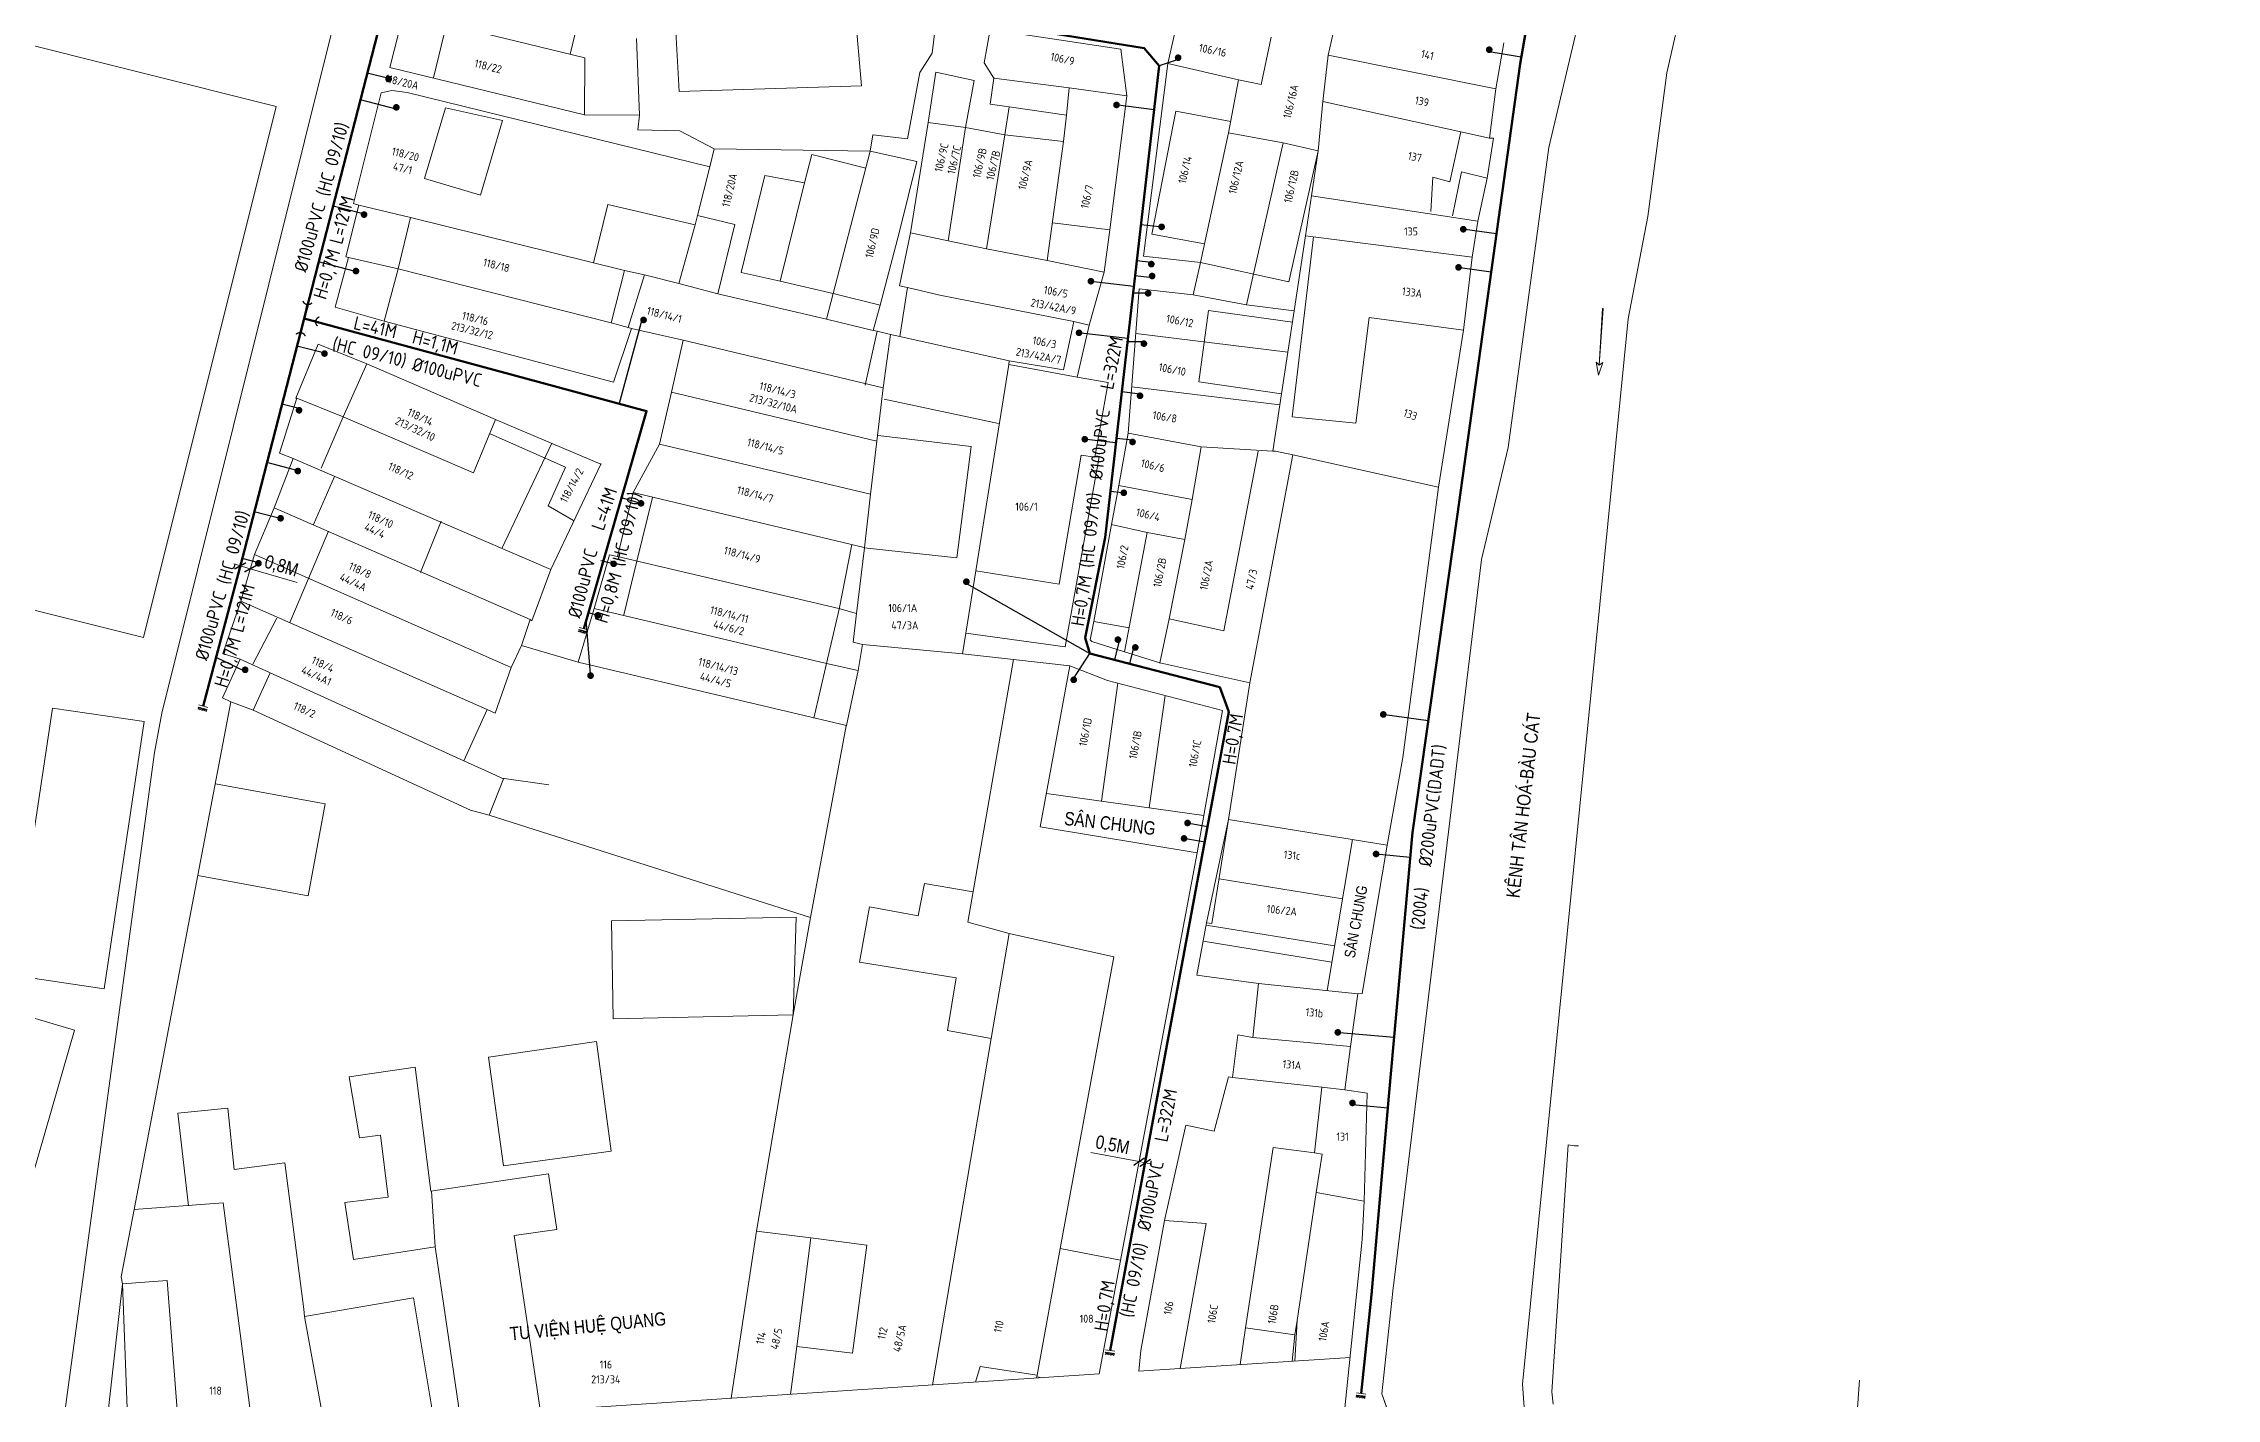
# Model space of a CAD drawing. Header units: inches. Extents: x 595615 to 1194060, y 1190840 to 2385448.
# Drawn here: x 596549 to 596712, y 1191117.7 to 1191219.3 of the extents above; entities that cross this region are included whole.
import ezdxf
from ezdxf.enums import TextEntityAlignment as Align

# ---------------------------------------------------------------- set-up
doc = ezdxf.new("R2010")
doc.units = ezdxf.units.IN
doc.header["$MEASUREMENT"] = 0
doc.layers.get('Defpoints').update_dxf_attribs({"color": 1})
for name, color, linetype, lineweight in [('Chitiet', 4, 'Continuous', 9), ('DN 100 uPVC', 4, 'Continuous', 50), ('DN 25 PE', 40, 'Continuous', 30), ('DOSAU', 2, 'Continuous', 20), ('DUONG CACH LE', 112, 'Continuous', 5), ('NAM-CDAI', 220, 'Continuous', 25), ('Nen_HTHANH-TP', 9, 'Continuous', 0), ('Nen_SN-HTHANH-TP_new', 7, 'Continuous', 0), ('Nen_SN_HTHANH_old', 9, 'Continuous', 0), ('ONG CAP 3 (DADT)', 221, 'Continuous', 50), ('Te', 4, 'Continuous', 15), ('TEXT PIPE', 3, 'Continuous', 25), ('Text_DiaDanh', 9, 'Continuous', 0), ('TLK 15', 220, 'Continuous', 20)]:
    doc.layers.add(name, color=color, linetype=linetype, lineweight=lineweight)
doc.styles.add('Dia Danh', font='VHELVCN_0.TTF', dxfattribs={"height": 1})
doc.styles.add('Sonha_QTB', font='isocp.shx', dxfattribs={"height": 0.6, "bigfont": 'bigfont.shx'})
doc.styles.add('text', font='isocp2.shx')
doc.styles.add('VNI-HC', font='VHELVCN_0.TTF')
doc.dimstyles.new('DUONG KICH THUOC', dxfattribs={"dimtxt": 1, "dimasz": 0.7, "dimexe": 0.5, "dimexo": 0.3, "dimgap": 0.2, "dimtad": 1, "dimzin": 0, "dimdsep": 46, "dimtxsty": 'VNI-HC', "dimblk": 'ARCHTICK', "dimcen": 0.09, "dimdle": 0.5, "dimclrd": 256, "dimclre": 256, "dimclrt": 256, "dimadec": 0, "dimazin": 0, "dimtfac": 1, "dimtofl": 0, "dimtmove": 0, "dimatfit": 3, "dimfxl": 1, "dimtolj": 1, "dimtzin": 0, "dimlwd": -1, "dimlwe": -1, "dimarcsym": 0})

# ---------------------------------------------------------------- blocks, each defined once
blk = doc.blocks.new('TLK 15')
at = {"layer": 'TLK 15', "linetype": 'Continuous', "const_width": 0.25}
blk.add_lwpolyline([(-0.125, 0, 1), (0.125, 0, 1)], format="xyb", close=True, dxfattribs=at)
blk = doc.blocks.new('BIT')
at = {"layer": 'Chitiet', "ltscale": 100}
for p, q in [((0.35, 0), (-0.35, 0)), ((-0.3, -0.16), (-0.35, -0.21)), ((0.35, -0.16), (-0.35, -0.16)), ((-0.18, -0.16), (-0.34, -0.33)), ((-0.06, -0.16), (-0.22, -0.33)), ((0.07, -0.16), (-0.09, -0.33)), ((0.19, -0.16), (0.03, -0.33)), ((0.32, -0.16), (0.15, -0.33)), ((0.35, -0.25), (0.28, -0.33))]:
    blk.add_line(p, q, dxfattribs=at)
blk = doc.blocks.new('TE1')
at = {"layer": 'Chitiet', "ltscale": 100, "const_width": 0.1}
for points in [[(-0.35, 1.28, 0.571257), (0.35, 1.28)], [(1.1, 0.35, 0.571257), (1.1, -0.35)], [(0.35, -1.28, 0.571257), (-0.35, -1.28)]]:
    blk.add_lwpolyline(points, format="xyb", dxfattribs=at)
for points in [[(0, -1.08), (0, 1.08)], [(0.9, 0), (0, 0)]]:
    blk.add_lwpolyline(points, dxfattribs=at)
blk = doc.blocks.new('_ArchTick')
at = {"color": 0, "linetype": 'ByBlock', "const_width": 0.15}
blk.add_lwpolyline([(-0.5, -0.5), (0.5, 0.5)], dxfattribs=at)
blk = doc.blocks.new('*D219')
at = {"layer": 'Defpoints', "color": 0}
for p in [(596563.8, 1191180.16), (596564.55, 1191179.94), (596564.55, 1191179.94)]:
    blk.add_point(p, dxfattribs=at)
at = {"layer": 'DUONG CACH LE'}
for p, q in [((596563.32, 1191180.3), (596564.55, 1191179.94)), ((596564.63, 1191180.22), (596564.69, 1191180.42)), ((596563.71, 1191179.87), (596563.66, 1191179.68)), ((596564.55, 1191179.94), (596568.07, 1191178.9))]:
    blk.add_line(p, q, dxfattribs=at)
at = {"layer": 'DUONG CACH LE', "xscale": 0.7, "yscale": 0.7, "zscale": 0.7}
for p, rotation in [((596563.8, 1191180.16), 163.6478269366042), ((596564.55, 1191179.94), 343.6478269366042)]:
    blk.add_blockref('_ArchTick', p, dxfattribs=dict(at, rotation=rotation))
at = {"layer": 'DUONG CACH LE', "insert": (596566.87, 1191180.09), "char_height": 1, "attachment_point": 5, "rotation": 343.6478, "style": 'VNI-HC'}
blk.add_mtext('\\A1;0,8M', dxfattribs=at)
blk = doc.blocks.new('*D220')
at = {"layer": 'Defpoints', "color": 0}
for p in [(596631.19, 1191135.49), (596631.19, 1191135.49), (596631.65, 1191135.4)]:
    blk.add_point(p, dxfattribs=at)
at = {"layer": 'DUONG CACH LE'}
for p, q in [((596631.19, 1191135.49), (596627.58, 1191136.17)), ((596632.14, 1191135.31), (596631.19, 1191135.49)), ((596631.25, 1191135.79), (596631.28, 1191135.98)), ((596631.7, 1191135.7), (596631.74, 1191135.9))]:
    blk.add_line(p, q, dxfattribs=at)
at = {"layer": 'DUONG CACH LE', "xscale": 0.7, "yscale": 0.7, "zscale": 0.7}
for p, rotation in [((596631.19, 1191135.49), 169.3334759532057), ((596631.65, 1191135.4), 349.3334759532057)]:
    blk.add_blockref('_ArchTick', p, dxfattribs=dict(at, rotation=rotation))
at = {"layer": 'DUONG CACH LE', "insert": (596629.19, 1191136.68), "char_height": 1, "attachment_point": 5, "rotation": 349.3335, "style": 'VNI-HC'}
blk.add_mtext('\\A1;0,5M', dxfattribs=at)

msp = doc.modelspace()

# ---------------------------------------------------------------- linework, layer by layer
at = {"layer": 'DN 100 uPVC'}
for points in [[(596629.027, 1191121.323), (596637.933, 1191169.226), (596637.245, 1191171.069), (596627.493, 1191173.597), (596627.143, 1191174.767), (596628.641, 1191182.293), (596632.702, 1191217.648), (596631.58, 1191218.977), (596622.714, 1191220.411), (596619.042, 1191224.932), (596626.142, 1191274.799), (596627.407, 1191276.336), (596641.895, 1191356.776), (596648.389, 1191390.194), (596654.614, 1191419.381), (596655.754, 1191420.109), (596656.107, 1191421.656)], [(596561.028, 1191169.64), (596564.081, 1191181.236), (596574.744, 1191222.608), (596578.668, 1191243.366), (596579.912, 1191243.802), (596603.906, 1191239.835), (596605.183, 1191238.183), (596620.544, 1191235.486)], [(596568.582, 1191198.698), (596594.261, 1191191.77), (596589.552, 1191175.447)]]:
    msp.add_lwpolyline(points, dxfattribs=at)
at = {"layer": 'DN 25 PE'}
for p, q in [((596634.121, 1191218.132), (596632.702, 1191217.648)), ((596657.446, 1191218.733), (596659.85, 1191218.316)), ((596575.047, 1191216.663), (596573.326, 1191217.106)), ((596575.499, 1191214.412), (596572.81, 1191215.104)), ((596629.624, 1191214.72), (596632.327, 1191214.379)), ((596573.206, 1191206.495), (596570.754, 1191207.127)), ((596632.756, 1191205.576), (596631.334, 1191205.739)), ((596655.628, 1191205.396), (596657.989, 1191205.068)), ((596572.347, 1191202.261), (596569.677, 1191202.949)), ((596632.11, 1191202.912), (596631.024, 1191203.037)), ((596627.58, 1191201.501), (596630.805, 1191201.13)), ((596632.168, 1191201.765), (596630.894, 1191201.911)), ((596655.271, 1191202.537), (596657.592, 1191202.214)), ((596631.743, 1191200.597), (596630.743, 1191200.597)), ((596593.913, 1191198.597), (596592.22, 1191192.321)), ((596570.239, 1191196.077), (596568.051, 1191196.641)), ((596626.815, 1191197.632), (596630.356, 1191197.225)), ((596631.556, 1191196.946), (596630.324, 1191196.946)), ((596631.263, 1191193.04), (596629.893, 1191193.197)), ((596568.207, 1191191.949), (596566.927, 1191192.279)), ((596627.247, 1191189.654), (596629.457, 1191189.4)), ((596630.702, 1191189.575), (596629.493, 1191189.714)), ((596568.239, 1191187.27), (596565.798, 1191187.899)), ((596593.845, 1191184.845), (596592.385, 1191185.267)), ((596629.922, 1191185.637), (596629.037, 1191185.739)), ((596566.696, 1191183.73), (596564.847, 1191184.207)), ((596565.287, 1191180.352), (596563.942, 1191180.707)), ((596591.794, 1191180.312), (596590.843, 1191180.544)), ((596618.243, 1191178.845), (596627.493, 1191173.597)), ((596590.065, 1191172.054), (596589.741, 1191176.102)), ((596590.599, 1191176.442), (596589.897, 1191176.645)), ((596626.291, 1191171.742), (596627.493, 1191173.597)), ((596629.732, 1191174.628), (596629.341, 1191173.119)), ((596630.785, 1191174.044), (596630.469, 1191172.826)), ((596564.165, 1191172.242), (596561.986, 1191173.278)), ((596649.629, 1191169.019), (596652.87, 1191168.559)), ((596634.954, 1191160.88), (596636.334, 1191160.624)), ((596634.689, 1191159.724), (596636.117, 1191159.459)), ((596648.961, 1191158.557), (596651.517, 1191158.316)), ((596646.219, 1191145.183), (596650.32, 1191144.819)), ((596647.192, 1191139.765), (596649.851, 1191139.53))]:
    msp.add_line(p, q, dxfattribs=at)
at = {"layer": 'Nen_HTHANH-TP', "linetype": 'Continuous'}
for p, q in [((596670.753, 1191217.134), (596677.888, 1191248.2)), ((596670.753, 1191217.134), (596677.888, 1191248.2)), ((596573.98, 1191233.466), (596557.912, 1191169.123)), ((596589.489, 1191222.449), (596588.542, 1191218.518)), ((596616.258, 1191223.34), (596615.672, 1191218.6)), ((596664.808, 1191223.74), (596661.908, 1191211.527)), ((596661.908, 1191211.527), (596664.808, 1191223.74)), ((596576.03, 1191221.538), (596575.023, 1191217.537)), ((596576.03, 1191221.538), (596589.642, 1191218.259)), ((596596.704, 1191215.735), (596596.4, 1191221.114)), ((596609.9, 1191221.605), (596610.384, 1191216.156)), ((596633.353, 1191217.834), (596634.14, 1191221.345)), ((596542.31, 1191220.651), (596566.495, 1191214.6)), ((596578.293, 1191216.74), (596579.26, 1191220.761)), ((596593.511, 1191219.702), (596593.736, 1191213.942)), ((596620.021, 1191220.374), (596619.583, 1191217.863)), ((596620.021, 1191220.374), (596629.812, 1191218.901)), ((596640.354, 1191216.25), (596641.091, 1191219.791)), ((596645.86, 1191220.644), (596645.372, 1191218.444)), ((596657.954, 1191215.914), (596658.551, 1191219.365)), ((596589.606, 1191213.969), (596589.642, 1191218.259)), ((596615.672, 1191218.6), (596614.753, 1191217.159)), ((596619.583, 1191217.863), (596620.313, 1191216.734)), ((596630.265, 1191215.412), (596629.812, 1191218.901)), ((596631.524, 1191203.373), (596633.353, 1191217.834)), ((596638.654, 1191216.609), (596633.353, 1191217.834)), ((596645.372, 1191218.444), (596644.965, 1191214.964)), ((596657.954, 1191215.914), (596645.372, 1191218.444)), ((596575.023, 1191217.537), (596589.606, 1191213.969)), ((596610.384, 1191216.156), (596596.704, 1191215.735)), ((596614.753, 1191217.159), (596613.837, 1191212.169)), ((596615.963, 1191217.17), (596615.366, 1191213.4)), ((596615.963, 1191217.17), (596618.824, 1191216.543)), ((596618.824, 1191216.543), (596618.186, 1191213.022)), ((596620.313, 1191216.734), (596620.035, 1191214.774)), ((596620.313, 1191216.734), (596625.954, 1191216.008)), ((596625.954, 1191216.008), (596625.746, 1191213.958)), ((596625.954, 1191216.008), (596630.265, 1191215.412)), ((596638.654, 1191216.609), (596637.907, 1191212.638)), ((596638.654, 1191216.609), (596640.354, 1191216.25)), ((596669.342, 1191206.363), (596670.753, 1191217.134)), ((596669.342, 1191206.363), (596670.753, 1191217.134)), ((596566.495, 1191214.6), (596556.537, 1191174.792)), ((596572.291, 1191207.335), (596574.374, 1191215.617)), ((596574.374, 1191215.617), (596575.154, 1191215.797)), ((596575.154, 1191215.797), (596576.304, 1191215.638)), ((596576.304, 1191215.638), (596598.999, 1191210.077)), ((596577.62, 1191209.209), (596579.195, 1191214.501)), ((596579.195, 1191214.501), (596583.466, 1191213.544)), ((596621.455, 1191214.575), (596620.035, 1191214.774)), ((596621.455, 1191214.575), (596621.127, 1191212.484)), ((596621.455, 1191214.575), (596625.746, 1191213.958)), ((596630.265, 1191215.412), (596628.993, 1191205.361)), ((596644.965, 1191214.964), (596644.628, 1191211.273)), ((596655.327, 1191212.712), (596644.965, 1191214.964)), ((596657.467, 1191212.234), (596657.954, 1191215.914)), ((596583.466, 1191213.544), (596581.821, 1191207.953)), ((596589.606, 1191213.969), (596593.736, 1191213.942)), ((596593.736, 1191213.942), (596593.597, 1191212.852)), ((596593.597, 1191212.852), (596596.767, 1191212.775)), ((596596.767, 1191212.775), (596599.338, 1191211.437)), ((596614.043, 1191205.119), (596615.366, 1191213.4)), ((596615.366, 1191213.4), (596618.186, 1191213.022)), ((596616.873, 1191204.521), (596618.186, 1191213.022)), ((596618.186, 1191213.022), (596621.127, 1191212.484)), ((596625.746, 1191213.958), (596625.537, 1191211.968)), ((596632.153, 1191205.033), (596633.956, 1191214.245)), ((596633.956, 1191214.245), (596638.066, 1191213.468)), ((596655.327, 1191212.712), (596654.5, 1191208.941)), ((596657.467, 1191212.234), (596655.327, 1191212.712)), ((596598.999, 1191210.077), (596599.338, 1191211.437)), ((596599.338, 1191211.437), (596611.028, 1191211.256)), ((596607.758, 1191198.644), (596611.028, 1191211.256)), ((596611.028, 1191211.256), (596611.217, 1191212.486)), ((596611.028, 1191211.256), (596614.519, 1191210.489)), ((596611.217, 1191212.486), (596613.837, 1191212.169)), ((596619.754, 1191203.933), (596621.127, 1191212.484)), ((596621.127, 1191212.484), (596625.537, 1191211.968)), ((596624.305, 1191203.047), (596625.537, 1191211.968)), ((596637.907, 1191212.638), (596635.795, 1191202.896)), ((596641.987, 1191211.881), (596637.907, 1191212.638)), ((596641.987, 1191211.881), (596639.247, 1191199.729)), ((596644.628, 1191211.273), (596641.987, 1191211.881)), ((596644.628, 1191211.273), (596642.416, 1191201.452)), ((596644.628, 1191211.273), (596644.121, 1191207.903)), ((596657.28, 1191209.234), (596657.777, 1191212.214)), ((596657.777, 1191212.214), (596657.467, 1191212.234)), ((596661.908, 1191211.527), (596658.856, 1191189.025)), ((596658.856, 1191189.025), (596661.908, 1191211.527)), ((596598.999, 1191210.077), (596598.092, 1191206.436)), ((596603.139, 1191209.42), (596601.355, 1191202.158)), ((596606.1, 1191208.882), (596603.139, 1191209.42)), ((596606.1, 1191208.882), (596606.648, 1191210.993)), ((596606.648, 1191210.993), (596610.709, 1191209.986)), ((596613.233, 1191205.238), (596614.519, 1191210.489)), ((596655.369, 1191209.702), (596654.682, 1191206.401)), ((596657.28, 1191209.234), (596655.369, 1191209.702)), ((596581.821, 1191207.953), (596577.62, 1191209.209)), ((596604.276, 1191201.511), (596606.1, 1191208.882)), ((596644.121, 1191207.903), (596643.663, 1191204.903)), ((596656.582, 1191206.003), (596644.121, 1191207.903)), ((596653.22, 1191209.29), (596653.072, 1191206.74)), ((596654.5, 1191208.941), (596653.22, 1191209.29)), ((596656.582, 1191206.003), (596657.28, 1191209.234)), ((596571.714, 1191203.335), (596572.701, 1191207.215)), ((596572.701, 1191207.215), (596572.291, 1191207.335)), ((596572.701, 1191207.215), (596576.572, 1191206.268)), ((596576.572, 1191206.268), (596575.635, 1191202.428)), ((596592.615, 1191202.301), (596576.572, 1191206.268)), ((596591.371, 1191207.26), (596590.285, 1191202.88)), ((596597.902, 1191205.736), (596591.371, 1191207.26)), ((596597.902, 1191205.736), (596598.092, 1191206.436)), ((596598.092, 1191206.436), (596600.872, 1191205.748)), ((596667.868, 1191198.672), (596669.342, 1191206.363)), ((596667.868, 1191198.672), (596669.342, 1191206.363)), ((596596.676, 1191201.325), (596597.902, 1191205.736)), ((596600.872, 1191205.748), (596599.617, 1191200.567)), ((596613.233, 1191205.238), (596611.767, 1191199.717)), ((596613.236, 1191201.148), (596614.043, 1191205.119)), ((596614.043, 1191205.119), (596616.873, 1191204.521)), ((596616.873, 1191204.521), (596619.754, 1191203.933)), ((596624.692, 1191205.877), (596628.993, 1191205.361)), ((596628.993, 1191205.361), (596628.565, 1191202.17)), ((596636.094, 1191204.316), (596632.153, 1191205.033)), ((596642.674, 1191191.342), (596644.273, 1191204.823)), ((596643.663, 1191204.903), (596642.818, 1191199.282)), ((596656.164, 1191203.303), (596643.663, 1191204.903)), ((596656.164, 1191203.303), (596656.582, 1191206.003)), ((596570.907, 1191199.554), (596571.904, 1191203.285)), ((596571.904, 1191203.285), (596571.714, 1191203.335)), ((596575.635, 1191202.428), (596571.904, 1191203.285)), ((596619.754, 1191203.933), (596624.305, 1191203.047)), ((596624.305, 1191203.047), (596628.565, 1191202.17)), ((596631.524, 1191203.373), (596635.795, 1191202.896)), ((596635.795, 1191202.896), (596635.237, 1191200.486)), ((596635.795, 1191202.896), (596642.416, 1191201.452)), ((596656.164, 1191203.303), (596655.509, 1191197.832)), ((596575.635, 1191202.428), (596574.598, 1191198.507)), ((596575.635, 1191202.428), (596591.608, 1191198.391)), ((596592.615, 1191202.301), (596591.608, 1191198.391)), ((596594.105, 1191201.973), (596592.615, 1191202.301)), ((596592.889, 1191198.032), (596594.105, 1191201.973)), ((596594.105, 1191201.973), (596596.676, 1191201.325)), ((596596.676, 1191201.325), (596599.617, 1191200.567)), ((596601.355, 1191202.158), (596604.276, 1191201.511)), ((596604.276, 1191201.511), (596608.367, 1191200.544)), ((596628.565, 1191202.17), (596627.438, 1191198.2)), ((596599.617, 1191200.567), (596607.758, 1191198.644)), ((596608.367, 1191200.544), (596611.767, 1191199.717)), ((596611.767, 1191199.717), (596611.259, 1191197.816)), ((596613.236, 1191201.148), (596613.826, 1191201.029)), ((596613.826, 1191201.029), (596613.259, 1191197.358)), ((596613.826, 1191201.029), (596616.257, 1191200.46)), ((596616.257, 1191200.46), (596626.308, 1191198.489)), ((596631.206, 1191200.923), (596630.385, 1191190.102)), ((596635.237, 1191200.486), (596631.206, 1191200.923)), ((596635.237, 1191200.486), (596639.247, 1191199.729)), ((596642.818, 1191199.282), (596639.247, 1191199.729)), ((596570.907, 1191199.554), (596574.598, 1191198.507)), ((596574.598, 1191198.507), (596591.782, 1191193.921)), ((596591.608, 1191198.391), (596592.889, 1191198.032)), ((596593.129, 1191197.952), (596592.889, 1191198.032)), ((596607.758, 1191198.644), (596611.259, 1191197.816)), ((596626.308, 1191198.489), (596625.531, 1191194.868)), ((596626.308, 1191198.489), (596627.438, 1191198.2)), ((596627.438, 1191198.2), (596626.552, 1191194.319)), ((596636.398, 1191199.297), (596635.662, 1191193.966)), ((596642.688, 1191198.442), (596636.398, 1191199.297)), ((596642.818, 1191199.282), (596642.34, 1191196.182)), ((596648.448, 1191198.786), (596647.434, 1191190.866)), ((596655.509, 1191197.832), (596648.448, 1191198.786)), ((596659.943, 1191118.806), (596667.868, 1191198.672)), ((596659.943, 1191118.806), (596667.868, 1191198.672)), ((596665.701, 1191195.21), (596665.947, 1191199.451)), ((596665.987, 1191199.451), (596665.701, 1191195.21)), ((596665.987, 1191199.451), (596665.947, 1191199.451)), ((596569.64, 1191196.773), (596567.973, 1191192.732)), ((596573.301, 1191195.316), (596569.64, 1191196.773)), ((596591.782, 1191193.921), (596593.129, 1191197.952)), ((596597.019, 1191197.085), (596593.129, 1191197.952)), ((596596.122, 1191193.184), (596597.019, 1191197.085)), ((596612.002, 1191193.507), (596597.019, 1191197.085)), ((596611.549, 1191197.747), (596610.652, 1191193.706)), ((596611.259, 1191197.816), (596611.549, 1191197.747)), ((596611.549, 1191197.747), (596612.559, 1191197.508)), ((596612.559, 1191197.508), (596612.002, 1191193.507)), ((596612.559, 1191197.508), (596613.259, 1191197.358)), ((596613.259, 1191197.358), (596621.461, 1191195.525)), ((596630.959, 1191197.582), (596642.34, 1191196.182)), ((596655.509, 1191197.832), (596653.638, 1191186.051)), ((596573.301, 1191195.316), (596571.514, 1191191.344)), ((596573.301, 1191195.316), (596582.944, 1191191.124)), ((596618.963, 1191179.793), (596621.431, 1191195.245)), ((596621.461, 1191195.525), (596621.431, 1191195.245)), ((596621.431, 1191195.245), (596626.552, 1191194.319)), ((596625.531, 1191194.868), (596621.461, 1191195.525)), ((596642.34, 1191196.182), (596641.743, 1191192.221)), ((596665.701, 1191195.21), (596665.461, 1191195.44)), ((596665.651, 1191194.46), (596665.461, 1191195.44)), ((596665.651, 1191194.46), (596665.961, 1191195.411)), ((596665.961, 1191195.411), (596665.701, 1191195.21)), ((596595.226, 1191189.284), (596596.122, 1191193.184)), ((596596.122, 1191193.184), (596611.525, 1191189.507)), ((596612.002, 1191193.507), (596611.525, 1191189.507)), ((596626.552, 1191194.319), (596628.862, 1191193.901)), ((596628.862, 1191193.901), (596627.866, 1191188.3)), ((596630.652, 1191193.592), (596641.743, 1191192.221)), ((596635.662, 1191193.966), (596641.873, 1191193.051)), ((596566.736, 1191188.611), (596568.033, 1191192.722)), ((596567.973, 1191192.732), (596568.033, 1191192.722)), ((596568.033, 1191192.722), (596571.514, 1191191.344)), ((596612.083, 1191192.657), (596620.654, 1191190.834)), ((596641.743, 1191192.221), (596641.226, 1191188.761)), ((596571.514, 1191191.344), (596569.857, 1191187.483)), ((596571.514, 1191191.344), (596581.277, 1191187.142)), ((596581.277, 1191187.142), (596582.944, 1191191.124)), ((596582.545, 1191190.063), (596588.177, 1191187.568)), ((596582.944, 1191191.124), (596582.974, 1191191.114)), ((596582.974, 1191191.114), (596590.837, 1191187.79)), ((596611.625, 1191189.937), (596618.606, 1191189.102)), ((596630.385, 1191190.102), (596629.668, 1191186.181)), ((596630.385, 1191190.102), (596635.836, 1191189.086)), ((596647.434, 1191190.866), (596642.674, 1191191.342)), ((596566.736, 1191188.611), (596567.757, 1191188.201)), ((596587.156, 1191189.347), (596583.422, 1191181.464)), ((596595.226, 1191189.284), (596593.269, 1191185.652)), ((596595.226, 1191189.284), (596611.049, 1191185.536)), ((596611.525, 1191189.507), (596611.049, 1191185.536)), ((596617.533, 1191180.772), (596618.606, 1191189.102)), ((596625.194, 1191178.778), (596626.846, 1191188.459)), ((596625.648, 1191174.078), (596628.196, 1191188.33)), ((596626.846, 1191188.459), (596627.866, 1191188.3)), ((596628.196, 1191188.33), (596627.866, 1191188.3)), ((596635.169, 1191185.136), (596635.836, 1191189.086)), ((596641.226, 1191188.761), (596635.836, 1191189.086)), ((596640.126, 1191188.76), (596637.557, 1191175.278)), ((596642.716, 1191188.472), (596639.5, 1191171.379)), ((596641.226, 1191188.761), (596641.426, 1191188.761)), ((596641.426, 1191188.761), (596642.716, 1191188.472)), ((596653.638, 1191186.051), (596642.716, 1191188.472)), ((596658.856, 1191189.025), (596656.873, 1191180.633)), ((596656.873, 1191180.633), (596658.856, 1191189.025)), ((596566.349, 1191184.51), (596567.757, 1191188.201)), ((596567.757, 1191188.201), (596587.093, 1191179.887)), ((596570.868, 1191186.864), (596569.3, 1191183.273)), ((596588.177, 1191187.568), (596586.889, 1191184.657)), ((596587.093, 1191179.887), (596590.837, 1191187.79)), ((596593.269, 1191185.652), (596592.092, 1191180.851)), ((596593.269, 1191185.652), (596610.572, 1191181.526)), ((596594.719, 1191185.283), (596593.533, 1191180.502)), ((596611.049, 1191185.536), (596610.592, 1191181.516)), ((596629.668, 1191186.181), (596629.121, 1191183.251)), ((596629.668, 1191186.181), (596635.169, 1191185.136)), ((596634.611, 1191182.145), (596635.169, 1191185.136)), ((596653.638, 1191186.051), (596650.975, 1191165.788)), ((596566.349, 1191184.51), (596564.862, 1191181.009)), ((596585.536, 1191176.126), (596566.349, 1191184.51)), ((596578.87, 1191183.5), (596577.313, 1191179.669)), ((596586.889, 1191184.657), (596588.79, 1191183.558)), ((596570.421, 1191182.754), (596568.924, 1191179.222)), ((596609.642, 1191181.765), (596608.706, 1191176.924)), ((596629.121, 1191183.251), (596627.796, 1191176)), ((596629.121, 1191183.251), (596631.791, 1191182.663)), ((596631.791, 1191182.663), (596630.108, 1191173.702)), ((596631.791, 1191182.663), (596634.611, 1191182.145)), ((596633.456, 1191176.184), (596634.611, 1191182.145)), ((596556.537, 1191174.792), (596532.362, 1191180.843)), ((596563.835, 1191177.508), (596564.862, 1191181.009)), ((596564.862, 1191181.009), (596584.109, 1191172.535)), ((596591.482, 1191180.99), (596590.346, 1191176.96)), ((596592.092, 1191180.851), (596591.482, 1191180.99)), ((596608.676, 1191176.964), (596592.092, 1191180.851)), ((596593.533, 1191180.502), (596592.566, 1191176.491)), ((596610.592, 1191181.516), (596610.016, 1191176.585)), ((596610.572, 1191181.526), (596610.592, 1191181.516)), ((596617.533, 1191180.762), (596610.572, 1191181.516)), ((596656.873, 1191180.633), (596650.207, 1191125.788)), ((596650.207, 1191125.788), (596656.873, 1191180.633)), ((596568.924, 1191179.222), (596567.516, 1191175.921)), ((596587.093, 1191179.887), (596585.656, 1191176.046)), ((596618.197, 1191175.102), (596618.963, 1191179.793)), ((596618.963, 1191179.793), (596625.194, 1191178.778)), ((596562.498, 1191173.597), (596563.835, 1191177.508)), ((596563.835, 1191177.508), (596582.302, 1191169.393)), ((596589.139, 1191172.929), (596590.346, 1191176.96)), ((596590.346, 1191176.96), (596607.759, 1191172.844)), ((596608.706, 1191176.924), (596607.759, 1191172.844)), ((596610.016, 1191176.585), (596608.676, 1191176.964)), ((596566.536, 1191176.25), (596564.729, 1191172.789)), ((596584.888, 1191174.195), (596585.536, 1191176.126)), ((596585.536, 1191176.126), (596585.656, 1191176.046)), ((596609.748, 1191174.435), (596610.016, 1191176.585)), ((596627.796, 1191176), (596627.537, 1191174.62)), ((596627.796, 1191176), (596630.447, 1191175.522)), ((596633.456, 1191176.184), (596632.749, 1191172.884)), ((596637.557, 1191175.278), (596633.456, 1191176.184)), ((596563.779, 1191173.168), (596562.498, 1191173.597)), ((596584.888, 1191174.195), (596584.109, 1191172.535)), ((596584.888, 1191174.195), (596589.139, 1191172.929)), ((596610.458, 1191174.266), (596609.748, 1191174.435)), ((596610.129, 1191172.306), (596610.458, 1191174.266)), ((596617.948, 1191173.552), (596610.458, 1191174.266)), ((596618.197, 1191175.102), (596617.948, 1191173.552)), ((596625.648, 1191174.078), (596618.197, 1191175.102)), ((596627.537, 1191174.62), (596627.658, 1191174.5)), ((596627.658, 1191174.5), (596630.108, 1191173.702)), ((596632.749, 1191172.884), (596630.108, 1191173.702)), ((596563.779, 1191173.168), (596562.461, 1191170.267)), ((596580.565, 1191165.552), (596563.779, 1191173.168)), ((596566.039, 1191172.15), (596564.762, 1191169.339)), ((596584.109, 1191172.535), (596582.922, 1191169.124)), ((596609.243, 1191168.185), (596589.139, 1191172.929)), ((596607.759, 1191172.844), (596606.802, 1191168.733)), ((596607.759, 1191172.844), (596610.129, 1191172.306)), ((596610.129, 1191172.306), (596609.243, 1191168.185)), ((596621.779, 1191173.135), (596617.948, 1191173.552)), ((596618.355, 1191153.442), (596621.779, 1191173.135)), ((596625.989, 1191172.668), (596621.779, 1191173.135)), ((596623.779, 1191160.587), (596625.989, 1191172.668)), ((596628.83, 1191171.561), (596625.989, 1191172.668)), ((596639.5, 1191171.379), (596632.749, 1191172.884)), ((596629.603, 1191171.359), (596628.364, 1191162.525)), ((596628.83, 1191171.561), (596637.442, 1191169.318)), ((596633.136, 1191170.439), (596631.955, 1191162.021)), ((596637.908, 1191161.138), (596639.5, 1191171.379)), ((596546.718, 1191149.474), (596549.722, 1191169.497)), ((596549.722, 1191169.497), (596556.602, 1191168.502)), ((596555.852, 1191131.892), (596563.101, 1191169.958)), ((596557.364, 1191166.173), (596557.912, 1191169.123)), ((596562.461, 1191170.267), (596563.101, 1191169.958)), ((596564.762, 1191169.339), (596563.101, 1191169.958)), ((596581.068, 1191161.852), (596564.762, 1191169.339)), ((596582.302, 1191169.393), (596580.565, 1191165.552)), ((596582.302, 1191169.393), (596582.922, 1191169.124)), ((596637.442, 1191169.318), (596635.55, 1191158.636)), ((596556.602, 1191168.502), (596553.599, 1191148.44)), ((596606.544, 1191153.793), (596609.233, 1191168.165)), ((596609.233, 1191168.165), (596609.243, 1191168.185)), ((596550.336, 1191114.537), (596557.364, 1191166.173)), ((596580.565, 1191165.552), (596582.395, 1191164.723)), ((596649.79, 1191159.218), (596650.975, 1191165.788)), ((596570.157, 1191162.313), (596561.936, 1191163.827)), ((596582.395, 1191164.723), (596583.546, 1191164.204)), ((596583.546, 1191164.204), (596582.458, 1191161.463)), ((596586.926, 1191163.737), (596583.416, 1191164.254)), ((596568.883, 1191155.412), (596570.157, 1191162.313)), ((596636.048, 1191161.447), (596624.239, 1191163.104)), ((596582.458, 1191161.463), (596581.068, 1191161.852)), ((596606.544, 1191153.793), (596582.458, 1191161.463)), ((596635.55, 1191158.636), (596623.779, 1191160.587)), ((596636.255, 1191153.397), (596637.908, 1191161.138)), ((596636.655, 1191153.337), (596637.908, 1191161.138)), ((596637.908, 1191161.138), (596649.79, 1191159.218)), ((596645.283, 1191148.313), (596647.196, 1191159.637)), ((596647.909, 1191148.086), (596649.79, 1191159.218)), ((596628.193, 1191119.573), (596635.55, 1191158.636)), ((596568.883, 1191155.412), (596560.622, 1191156.936)), ((596615.112, 1191156.35), (596614.624, 1191153.909)), ((596615.112, 1191156.35), (596618.753, 1191155.722)), ((596637.196, 1191156.703), (596646.448, 1191155.207)), ((596610.217, 1191150.446), (596610.984, 1191154.606)), ((596614.624, 1191153.909), (596610.984, 1191154.606)), ((596605.474, 1191153.822), (596591.624, 1191153.551)), ((596591.76, 1191146.201), (596591.624, 1191153.551)), ((596605.25, 1191146.492), (596605.474, 1191153.822)), ((596606.544, 1191153.793), (596605.25, 1191146.492)), ((596621.455, 1191152.605), (596618.355, 1191153.442)), ((596620.092, 1191144.714), (596621.455, 1191152.605)), ((596629.297, 1191150.851), (596621.455, 1191152.605)), ((596635.528, 1191149.476), (596636.255, 1191153.397)), ((596636.223, 1191153.224), (596645.85, 1191151.668)), ((596636.255, 1191153.397), (596636.655, 1191153.337)), ((596629.297, 1191150.851), (596625.264, 1191128.968)), ((596635.999, 1191152.017), (596645.645, 1191150.458)), ((596553.599, 1191148.44), (596546.718, 1191149.474)), ((596617.478, 1191149.271), (596610.217, 1191150.446)), ((596616.821, 1191145.321), (596617.478, 1191149.271)), ((596640.158, 1191148.84), (596635.528, 1191149.476)), ((596538.728, 1191149.068), (596551.381, 1191145.358)), ((596640.158, 1191148.84), (596639.722, 1191144.809)), ((596647.589, 1191148.076), (596640.158, 1191148.84)), ((596647.052, 1191144.115), (596647.589, 1191148.076)), ((596647.589, 1191148.076), (596647.909, 1191148.086)), ((596605.25, 1191146.492), (596591.76, 1191146.201)), ((596605.25, 1191146.492), (596602.513, 1191130.279)), ((596551.381, 1191145.358), (596543.284, 1191117.362)), ((596590.502, 1191144.49), (596582.423, 1191143.333)), ((596590.502, 1191144.49), (596591.608, 1191136.281)), ((596615.691, 1191118.746), (596620.092, 1191144.714)), ((596620.092, 1191144.714), (596616.821, 1191145.321)), ((596638.204, 1191141.788), (596638.601, 1191144.989)), ((596638.601, 1191144.989), (596639.722, 1191144.809)), ((596647.052, 1191144.115), (596639.722, 1191144.809)), ((596582.423, 1191143.333), (596583.539, 1191135.184)), ((596646.615, 1191140.875), (596647.052, 1191144.115)), ((596576.903, 1191142.579), (596571.954, 1191141.845)), ((596571.954, 1191141.845), (596572.728, 1191137.275)), ((596578.091, 1191133.28), (596576.903, 1191142.579)), ((596636.827, 1191137.767), (596637.894, 1191141.858)), ((596637.894, 1191141.858), (596638.204, 1191141.788)), ((596644.895, 1191141.064), (596638.204, 1191141.788)), ((596644.895, 1191141.064), (596644.349, 1191136.143)), ((596644.895, 1191141.094), (596644.895, 1191141.064)), ((596646.615, 1191140.875), (596644.895, 1191141.064)), ((596562.856, 1191139.497), (596559.116, 1191139.134)), ((596563.35, 1191134.908), (596562.856, 1191139.497)), ((596648.295, 1191140.616), (596646.615, 1191140.875)), ((596648.061, 1191132.516), (596648.295, 1191140.616)), ((596559.116, 1191139.134), (596559.912, 1191132.175)), ((596633.103, 1191131.074), (596634.707, 1191138.225)), ((596634.707, 1191138.225), (596636.827, 1191137.767)), ((596572.728, 1191137.275), (596574.307, 1191137.477)), ((596574.307, 1191137.477), (596574.891, 1191132.837)), ((596591.608, 1191136.281), (596583.539, 1191135.184)), ((596639.179, 1191123.029), (596641.248, 1191136.561)), ((596641.248, 1191136.561), (596644.349, 1191136.143)), ((596644.349, 1191136.143), (596644.909, 1191136.044)), ((596662.143, 1191118.227), (596663.368, 1191136.758)), ((596662.143, 1191118.227), (596663.368, 1191136.758)), ((596663.828, 1191136.689), (596663.368, 1191136.758)), ((596663.828, 1191136.689), (596664.138, 1191136.679)), ((596567.149, 1191135.411), (596563.35, 1191134.908)), ((596568.568, 1191124.422), (596567.149, 1191135.411)), ((596586.9, 1191134.577), (596578.091, 1191133.28)), ((596586.9, 1191134.577), (596587.543, 1191130.397)), ((596644.481, 1191133.183), (596644.909, 1191136.044)), ((596571.642, 1191132.424), (596574.891, 1191132.837)), ((596578.131, 1191133.28), (596578.404, 1191129.1)), ((596644.481, 1191133.183), (596643.039, 1191123.582)), ((596648.061, 1191132.516), (596644.481, 1191133.183)), ((596555.852, 1191131.892), (596554.876, 1191126.851)), ((596562.522, 1191132.407), (596555.852, 1191131.892)), ((596564.804, 1191114.723), (596562.522, 1191132.407)), ((596572.295, 1191128.145), (596571.642, 1191132.424)), ((596647.924, 1191129.666), (596648.061, 1191132.516)), ((596587.543, 1191130.397), (596584.344, 1191129.955)), ((596584.344, 1191129.955), (596586.314, 1191116.739)), ((596602.513, 1191130.279), (596600.615, 1191117.749)), ((596602.513, 1191130.279), (596606.574, 1191129.773)), ((596606.574, 1191129.773), (596605.52, 1191121.642)), ((596610.784, 1191129.236), (596606.574, 1191129.773)), ((596631.32, 1191121.333), (596633.103, 1191131.074)), ((596633.103, 1191131.074), (596636.233, 1191130.857)), ((596636.233, 1191130.857), (596634.275, 1191119.976)), ((596646.6, 1191116.783), (596647.924, 1191129.666)), ((596578.404, 1191129.1), (596572.295, 1191128.145)), ((596580.32, 1191116.178), (596578.404, 1191129.1)), ((596609.701, 1191121.135), (596610.784, 1191129.236)), ((596623.542, 1191119.486), (596625.264, 1191128.968)), ((596625.264, 1191128.968), (596629.795, 1191128.111)), ((596554.966, 1191126.321), (596553.229, 1191110.94)), ((596554.876, 1191126.851), (596554.966, 1191126.321)), ((596554.966, 1191126.321), (596558.326, 1191126.574)), ((596555.449, 1191113.846), (596554.966, 1191126.321)), ((596559.27, 1191114.204), (596558.326, 1191126.574)), ((596568.618, 1191123.892), (596576.797, 1191125.289)), ((596576.797, 1191125.289), (596578.334, 1191115.991)), ((596650.207, 1191125.788), (596649.393, 1191118.087)), ((596649.393, 1191118.087), (596650.207, 1191125.788)), ((596650.207, 1191125.788), (596650.207, 1191125.788)), ((596568.568, 1191124.422), (596568.618, 1191123.892)), ((596568.618, 1191123.892), (596570.19, 1191115.228)), ((596642.869, 1191120.544), (596643.039, 1191123.582)), ((596643.039, 1191123.582), (596642.87, 1191122.502)), ((596605.52, 1191121.642), (596605.045, 1191118.042)), ((596605.52, 1191121.642), (596609.701, 1191121.135)), ((596638.764, 1191120.273), (596639.179, 1191123.029)), ((596639.179, 1191123.029), (596642.87, 1191122.502)), ((596642.674, 1191120.532), (596642.87, 1191122.502)), ((596619.281, 1191120.133), (596618.932, 1191118.961)), ((596619.281, 1191120.133), (596623.542, 1191119.486)), ((596631.166, 1191119.77), (596631.32, 1191121.333)), ((596631.166, 1191119.77), (596647.015, 1191120.819)), ((596588.594, 1191116.953), (596628.193, 1191119.573)), ((596623.503, 1191119.263), (596623.542, 1191119.486)), ((596623.602, 1191119.366), (596623.879, 1191119.288)), ((596660.276, 1191114.236), (596659.943, 1191118.806)), ((596659.943, 1191118.806), (596659.943, 1191118.806)), ((596659.943, 1191118.806), (596659.943, 1191118.806)), ((596660.276, 1191114.236), (596659.943, 1191118.806)), ((596662.143, 1191118.227), (596662.234, 1191117.318)), ((596662.234, 1191117.318), (596662.143, 1191118.227)), ((596685.024, 1191116.676), (596685.222, 1191119.116)), ((596651.027, 1191113.469), (596649.393, 1191118.087)), ((596649.393, 1191118.087), (596650.937, 1191113.768))]:
    msp.add_line(p, q, dxfattribs=at)
for p in [(596620.313, 1191216.734), (596620.313, 1191216.734), (596641.226, 1191188.761), (596590.837, 1191187.79), (596634.611, 1191182.145), (596632.749, 1191172.884)]:
    msp.add_point(p, dxfattribs=at)
at = {"layer": 'ONG CAP 3 (DADT)'}
msp.add_lwpolyline([(596711.981, 1191408.397), (596709.347, 1191385.813), (596706.847, 1191365.819), (596694.768, 1191341.086), (596682.718, 1191308.757), (596671.211, 1191281.778), (596665.364, 1191250.098), (596659.761, 1191217.802), (596655.041, 1191183.872), (596651.682, 1191160.175), (596649.927, 1191140.389), (596648.61, 1191125.513), (596647.837, 1191118.103)], dxfattribs=at)

# ---------------------------------------------------------------- block references
at = {"layer": 'Chitiet'}
for p, rotation in [((596589.552, 1191175.447), 345.1744132183682), ((596561.028, 1191169.64), 345.1744132183682), ((596629.027, 1191121.323), 352.2656602554778), ((596647.837, 1191118.103), 352.2656602554778)]:
    msp.add_blockref('BIT', p, dxfattribs=dict(at, rotation=rotation))
at = {"layer": 'Te', "rotation": 348.602979221375}
msp.add_blockref('TE1', (596568.582, 1191198.698), dxfattribs=at)
at = {"layer": 'TLK 15'}
for p in [(596634.121, 1191218.257), (596657.446, 1191218.858), (596574.922, 1191216.663), (596575.499, 1191214.537), (596629.499, 1191214.72), (596573.081, 1191206.495), (596632.881, 1191205.576), (596655.503, 1191205.396), (596632.11, 1191202.787), (596572.472, 1191202.261), (596627.58, 1191201.501), (596632.168, 1191201.89), (596655.146, 1191202.537), (596631.868, 1191200.597), (596594.038, 1191198.597), (596626.69, 1191197.632), (596631.556, 1191196.821), (596570.114, 1191196.077), (596631.263, 1191192.915), (596568.207, 1191191.824), (596627.122, 1191189.654), (596630.702, 1191189.45), (596568.114, 1191187.27), (596593.845, 1191184.845), (596630.047, 1191185.637), (596566.821, 1191183.73), (596565.162, 1191180.352), (596591.794, 1191180.312), (596618.243, 1191178.97), (596590.599, 1191176.442), (596629.607, 1191174.628), (596630.91, 1191174.044), (596564.165, 1191172.367), (596590.065, 1191171.929), (596626.291, 1191171.617), (596649.504, 1191169.019), (596634.829, 1191160.88), (596634.564, 1191159.724), (596648.961, 1191158.557), (596646.094, 1191145.183), (596647.192, 1191139.89)]:
    msp.add_blockref('TLK 15', p, dxfattribs=at)
at = {"layer": 'TLK 15', "rotation": 359.9999999934133}
for p in [(596657.446, 1191218.858), (596655.503, 1191205.396), (596655.146, 1191202.537), (596649.504, 1191169.019), (596646.094, 1191145.183), (596647.192, 1191139.89)]:
    msp.add_blockref('TLK 15', p, dxfattribs=at)

# ---------------------------------------------------------------- texts
at = {"layer": 'DOSAU', "style": 'text'}
for s, rotation, p in [('H=0,7M', 73.16857, (596570.205, 1191200.066)), ('H=1,1M', 344.85234, (596576.621, 1191196.875)), ('H=0,8M', 73.10091, (596591.305, 1191175.782)), ('H=0,7M', 80.81303, (596627.058, 1191175.584)), ('H=0,7M', 73.16857, (596562.773, 1191170.955)), ('H=0,7M', 80.98847, (596638.408, 1191165.213)), ('H=0,7M', 80.98847, (596628.786, 1191122.723))]:
    msp.add_text(s, height=1, rotation=rotation, dxfattribs=at).set_placement(p)
at = {"layer": 'NAM-CDAI', "style": 'text'}
for s, rotation, p in [('(HC 09/10)', 74.49282, (596570.443, 1191207.796)), ('L=121M', 75.47775, (596571.432, 1191204.208)), ('L=41M', 347.16152, (596572.231, 1191197.924)), ('(HC 09/10)', 346.31995, (596570.628, 1191196.353)), ('L=322M', 78.90821, (596629.24, 1191193.319)), ('L=41M', 71.08014, (596591.034, 1191182.73)), ('(HC 09/10)', 76.30215, (596592.569, 1191180.048)), ('(HC 09/10)', 84.01427, (596627.738, 1191179.981)), ('(HC 09/10)', 74.49282, (596563.011, 1191178.686)), ('L=121M', 75.47775, (596564.001, 1191175.097)), ('(2004)', 83.60143, (596652.542, 1191152.827)), ('L=322M', 78.90821, (596633.31, 1191136.907)), ('(HC 09/10)', 78.90821, (596630.73, 1191123.739))]:
    msp.add_text(s, height=1, rotation=rotation, dxfattribs=at).set_placement(p)
at = {"layer": 'Nen_SN-HTHANH-TP_new', "style": 'Sonha_QTB'}
for s, rotation, p in [('106/16', 348.2492, (596636.712, 1191218.814)), ('118/22', 345.88932, (596582.387, 1191217.607)), ('106/9', 347.44656, (596625.454, 1191218.169)), ('141', 347.78636, (596652.815, 1191218.47)), ('118/20A', 346.79903, (596575.913, 1191216.44)), ('106/16A', 76.79903, (596642.568, 1191214.975)), ('139', 347.78636, (596652.407, 1191214.98)), ('118/20', 345.88932, (596576.182, 1191211.014)), ('106/9C', 76.79903, (596616.377, 1191210.78)), ('106/9B', 76.79903, (596619.239, 1191210.372)), ('137', 347.78636, (596651.868, 1191210.816)), ('118/20A', 76.79903, (596600.484, 1191208.329)), ('106/9A', 76.79903, (596622.66, 1191209.492)), ('106/14', 76.79903, (596634.637, 1191209.86)), ('106/12A', 76.79903, (596638.461, 1191209.298)), ('106/12B', 76.79903, (596642.608, 1191208.611)), ('106/7', 76.79903, (596627.292, 1191207.839)), ('106/9D', 76.79903, (596611.191, 1191204.373)), ('135', 0.04623, (596651.578, 1191205.233)), ('118/18', 345.88932, (596583.007, 1191202.696)), ('106/5', 349.0503, (596624.948, 1191200.708)), ('133A', 352.02848, (596651.661, 1191200.661)), ('118/16', 345.88932, (596581.417, 1191198.708)), ('118/14/1', 345.32467, (596595.597, 1191198.98)), ('106/12', 349.0503, (596634.248, 1191198.526)), ('106/3', 349.0503, (596624.1, 1191196.916)), ('106/10', 349.0503, (596633.683, 1191194.884)), ('118/14/3', 345.32467, (596604.088, 1191193.33)), ('118/14', 335.04623, (596577.298, 1191191.32)), ('106/8', 350.43902, (596633.12, 1191191.331)), ('133', 340.42587, (596651.532, 1191191.505)), ('118/14/5', 345.32467, (596603.18, 1191189.107)), ('118/12', 335.04623, (596575.836, 1191187.275)), ('118/14/2', 61.65471, (596588.65, 1191186.191)), ('106/6', 346.04225, (596632.227, 1191187.671)), ('118/14/7', 345.32467, (596602.409, 1191185.522)), ('118/10', 335.04623, (596574.32, 1191183.636)), ('106/1', 0.04623, (596622.756, 1191184.6)), ('106/4', 346.04225, (596631.872, 1191183.992)), ('118/8', 335.04623, (596572.776, 1191179.832)), ('118/14/9', 345.32467, (596601.435, 1191180.994)), ('106/2', 79.03038, (596629.946, 1191180.821)), ('106/2B', 79.03038, (596632.746, 1191179.666)), ('106/2A', 79.03038, (596636.232, 1191179.469)), ('118/6', 335.04623, (596571.406, 1191176.356)), ('118/14/11', 345.32467, (596600.471, 1191176.512)), ('106/1A', 0.04623, (596613.474, 1191177)), ('118/4', 335.04623, (596569.993, 1191172.774)), ('118/14/13', 345.32467, (596599.634, 1191172.616)), ('118/2', 335.04623, (596568.619, 1191169.36)), ('106/1D', 79.03038, (596627.167, 1191167.7)), ('106/1B', 79.03038, (596630.909, 1191166.747)), ('106/1C', 79.03038, (596635.384, 1191166.087)), ('131c', 353.82806, (596642.661, 1191158.469)), ('106/2A', 353.82806, (596641.898, 1191154.34)), ('131b', 354.51978, (596644.339, 1191146.655)), ('131A', 354.51978, (596642.659, 1191142.755)), ('131', 0.04623, (596646.453, 1191137.364)), ('106', 80.25772, (596633.4, 1191124.528)), ('106C', 80.25772, (596636.71, 1191124.077)), ('106B', 80.25772, (596641.245, 1191124.062)), ('112', 77.117, (596611.956, 1191122.618)), ('110', 77.117, (596620.669, 1191123.125)), ('108', 0.04623, (596627.26, 1191123.717)), ('106A', 80.25772, (596645.051, 1191122.781)), ('114', 77.117, (596602.844, 1191122.267)), ('116', 0.04623, (596591.217, 1191120.279)), ('118', 0.04623, (596561.947, 1191118.318))]:
    msp.add_text(s, height=0.6, rotation=rotation, dxfattribs=at).set_placement(p, align=Align.MIDDLE)
at = {"layer": 'Nen_SN_HTHANH_old', "style": 'Sonha_QTB'}
for s, rotation, p in [('106/7C', 76.79903, (596617.331, 1191210.607)), ('106/7B', 76.79903, (596620.252, 1191210.202)), ('47/1', 345.88932, (596575.974, 1191209.972)), ('213/42A/9', 349.0503, (596624.772, 1191199.596)), ('213/32/12', 345.88932, (596581.185, 1191197.809)), ('213/42A/7', 349.0503, (596623.659, 1191195.91)), ('213/32/10A', 345.32467, (596603.775, 1191192.34)), ('213/32/10', 335.04623, (596576.914, 1191190.42)), ('44/4', 335.04623, (596573.892, 1191182.802)), ('44/4A', 335.04623, (596572.264, 1191178.938)), ('47/3', 79.03038, (596639.615, 1191179.145)), ('44/6/2', 345.32467, (596600.436, 1191175.522)), ('47/3A', 0.04623, (596613.631, 1191175.697)), ('44/4A1', 335.04623, (596569.507, 1191171.914)), ('44/4/5', 345.32467, (596599.443, 1191171.603)), ('48/5A', 77.117, (596613.241, 1191122.253)), ('48/5', 77.117, (596603.995, 1191122.215)), ('213/34', 0.04623, (596591.205, 1191119.167))]:
    msp.add_text(s, height=0.6, rotation=rotation, dxfattribs=at).set_placement(p, align=Align.MIDDLE)
at = {"layer": 'TEXT PIPE', "style": 'text'}
for s, rotation, p in [('%%c100uPVC', 74.1577, (596568.769, 1191202.11)), ('%%c100uPVC', 345.98483, (596576.622, 1191194.837)), ('%%c100uPVC', 83.67915, (596628.429, 1191186.584)), ('%%c100uPVC', 75.85109, (596589.313, 1191176.169)), ('%%c100uPVC', 74.1577, (596561.337, 1191172.999)), ('%%c200uPVC(DADT)', 83.26631, (596653.117, 1191157.575)), ('%%c100uPVC', 78.57309, (596632.007, 1191130.254))]:
    msp.add_text(s, height=1, rotation=rotation, dxfattribs=at).set_placement(p)
at = {"layer": 'Text_DiaDanh', "linetype": 'Continuous', "style": 'Dia Danh'}
for s, height, rotation, p in [('KEÂNH TAÂN HOAÙ-BAØU CAÙT', 1, 83.49696, (596659.873, 1191162.213)), ('SAÂN CHUNG', 1, 353.49696, (596629.027, 1191160.981)), ('SAÂN CHUNG', 0.8, 79.86009, (596647.348, 1191153.506)), ('TU VIEÄN HUEÄ QUANG', 1, 5.63718, (596589.868, 1191123.149))]:
    msp.add_text(s, height=height, rotation=rotation, dxfattribs=at).set_placement(p, align=Align.MIDDLE)

# ---------------------------------------------------------------- dimensions: what is measured, and where the dimension line sits
at = {"layer": 'DUONG CACH LE'}
for p1, p2, text, picture, middle in [((596563.797, 1191180.156), (596564.547, 1191179.936), '0,8M', '*D219', (596566.869, 1191180.085)), ((596631.645, 1191135.405), (596631.191, 1191135.491), '0,5M', '*D220', (596629.191, 1191136.679))]:
    dim = msp.add_aligned_dim(p1=p1, p2=p2, distance=0, text=text, dimstyle='DUONG KICH THUOC', override={"dimpost": 'M'}, dxfattribs=at)
    dim.commit()
    dim.dimension.update_dxf_attribs({"geometry": picture, "text_midpoint": middle})

doc.saveas('drawing.dxf')
